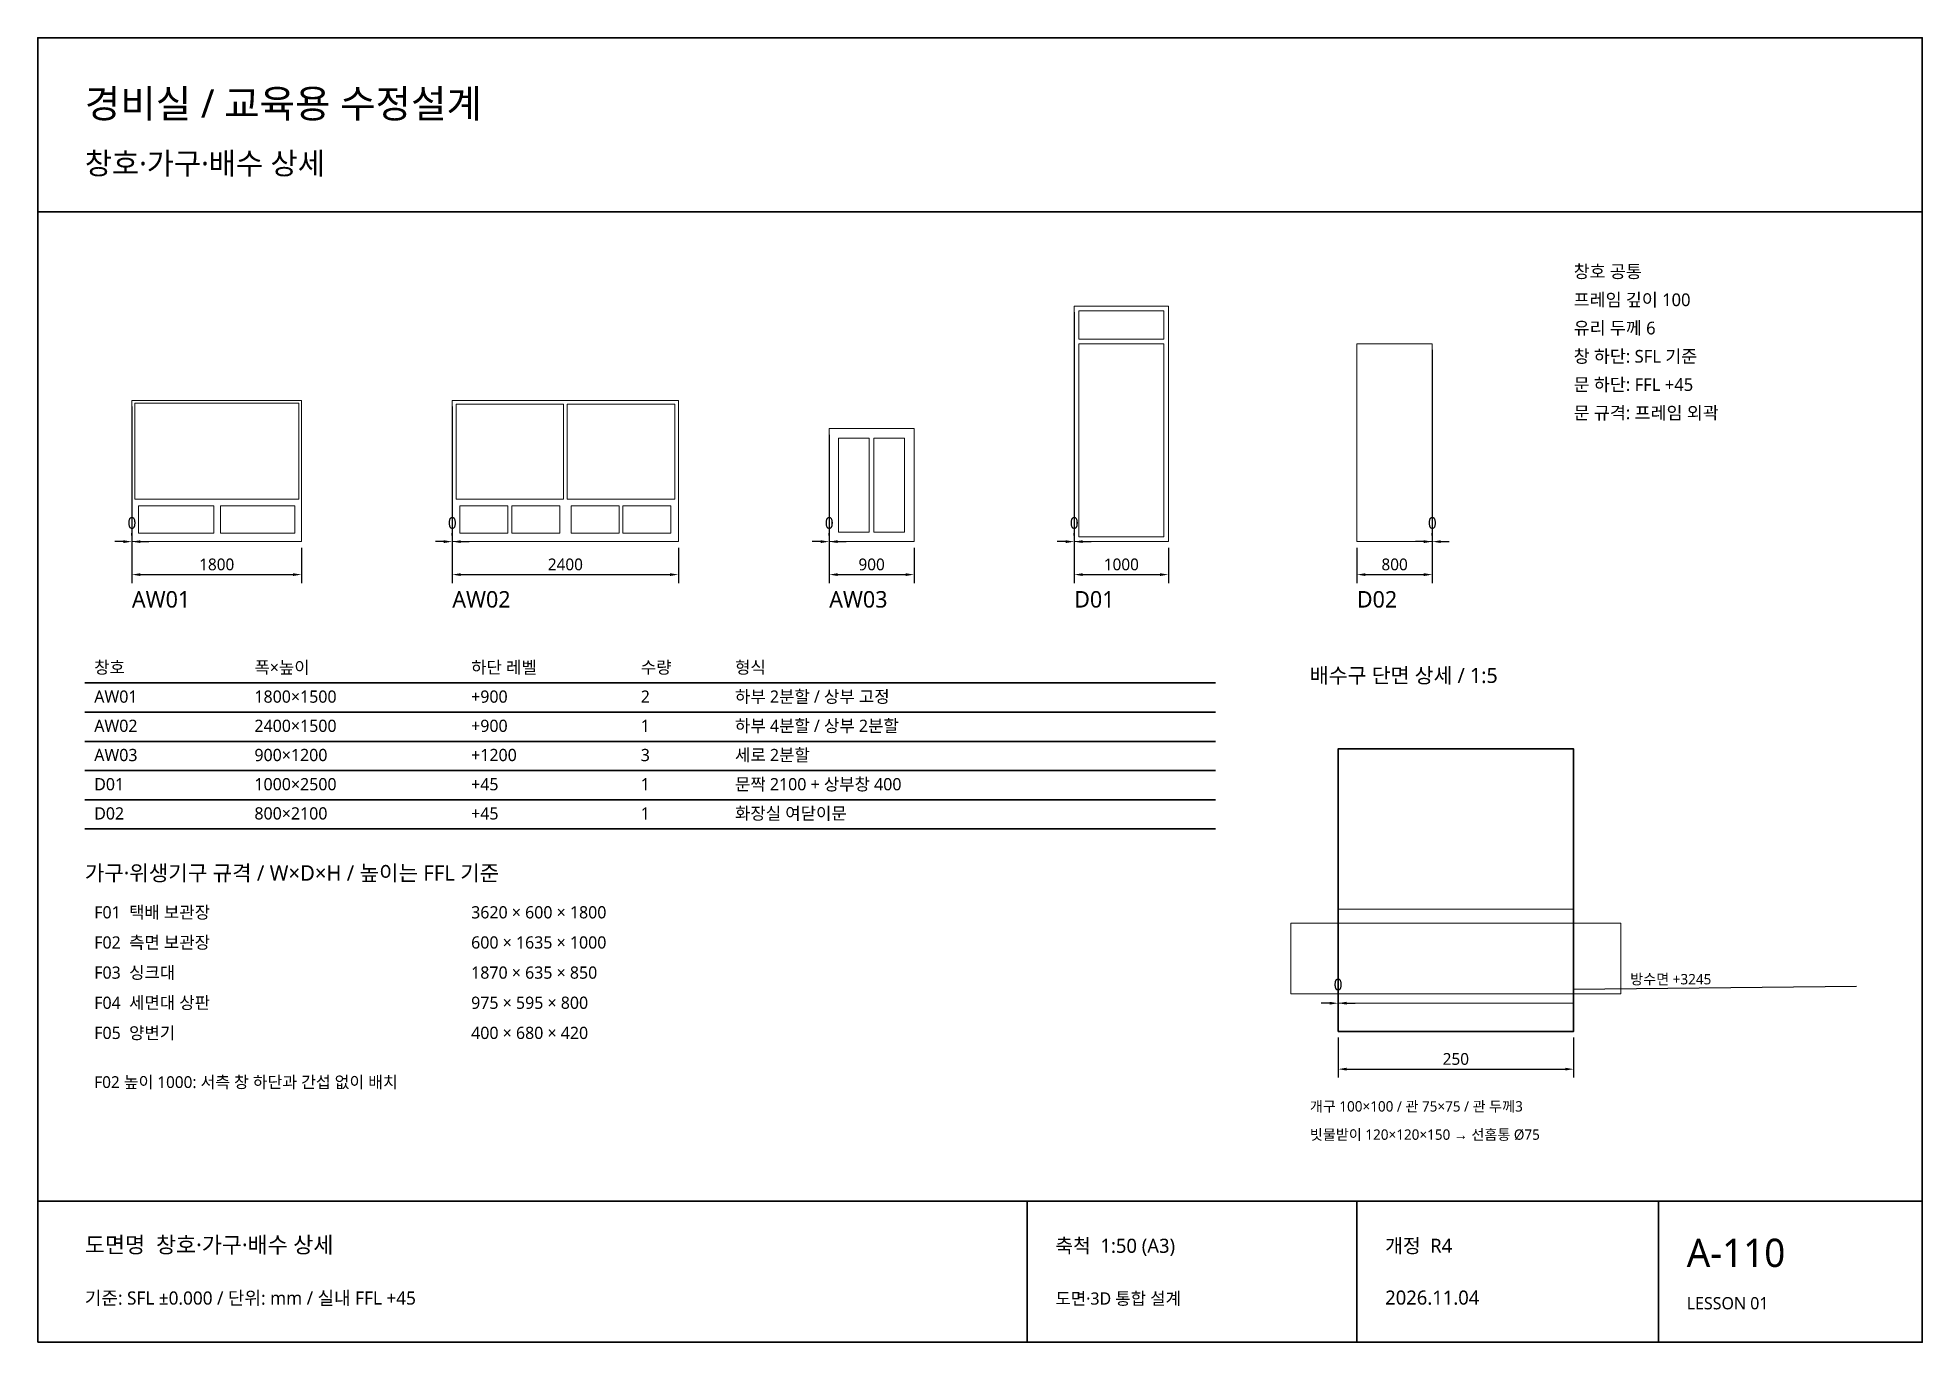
# Model space of a CAD drawing. Header units: millimetres. Extents: x 500 to 20500, y 500 to 14350.
import ezdxf

# ---------------------------------------------------------------- set-up
doc = ezdxf.new("R2010")
doc.units = ezdxf.units.MM
for name, color, linetype, lineweight in [('A-DETAIL', 7, 'Continuous', 13), ('A-FRAME', 4, 'Continuous', 18), ('A-ROOF', 7, 'Continuous', 25), ('A-WALL', 7, 'Continuous', 35), ('BORDER', 7, 'Continuous', 35), ('DIM', 8, 'Continuous', 13), ('TEXT', 7, 'Continuous', 18)]:
    doc.layers.add(name, color=color, linetype=linetype, lineweight=lineweight)
doc.styles.add('KOREAN', font='malgun.ttf')
doc.dimstyles.get("Standard").update_dxf_attribs({"dimtxt": 2.5, "dimasz": 2.5, "dimexe": 1.25, "dimexo": 0.625, "dimtad": 1, "dimcen": 2.5, "dimazin": 3, "dimtfac": 1, "dimtmove": 0, "dimatfit": 3})

msp = doc.modelspace()

# ---------------------------------------------------------------- linework, layer by layer
at = {"layer": 'A-DETAIL'}
msp.add_lwpolyline([(14300, 4100), (16800, 4100), (16800, 5100), (14300, 5100)], close=True, dxfattribs=at)
at = {"layer": 'A-FRAME'}
for points in [[(11500, 9000), (12500, 9000), (12500, 11500), (11500, 11500)], [(11550, 11450), (12450, 11450), (12450, 11150), (11550, 11150)], [(11550, 11100), (12450, 11100), (12450, 9050), (11550, 9050)], [(14500, 9000), (15300, 9000), (15300, 11100), (14500, 11100)], [(1500, 9000), (3300, 9000), (3300, 10500), (1500, 10500)], [(1530, 10470), (3270, 10470), (3270, 9450), (1530, 9450)], [(4900, 9000), (7300, 9000), (7300, 10500), (4900, 10500)], [(4940, 10460), (6080.099, 10460), (6080.099, 9450), (4940, 9450)], [(6120.099, 10460), (7260, 10460), (7260, 9450), (6120.099, 9450)], [(8900, 9000), (9800, 9000), (9800, 10200), (8900, 10200)], [(9000, 10100), (9325, 10100), (9325, 9100), (9000, 9100)], [(9375, 10100), (9700, 10100), (9700, 9100), (9375, 9100)], [(1570, 9380), (2370, 9380), (2370, 9090), (1570, 9090)], [(2440, 9380), (3230, 9380), (3230, 9090), (2440, 9090)], [(4980, 9380), (5490.05, 9380), (5490.05, 9090), (4980, 9090)], [(5530.05, 9380), (6040.099, 9380), (6040.099, 9090), (5530.05, 9090)], [(6160.099, 9380), (6670.149, 9380), (6670.149, 9090), (6160.099, 9090)], [(6710.149, 9380), (7220.198, 9380), (7220.198, 9090), (6710.149, 9090)], [(13800, 4200), (17300, 4200), (17300, 4950), (13800, 4950)]]:
    msp.add_lwpolyline(points, close=True, dxfattribs=at)
at = {"layer": 'A-ROOF'}
msp.add_line((16800, 4250), (19800, 4280), dxfattribs=at)
at = {"layer": 'A-WALL'}
msp.add_lwpolyline([(14300, 3800), (16800, 3800), (16800, 6800), (14300, 6800)], close=True, dxfattribs=at)
at = {"layer": 'BORDER'}
for p, q in [((500, 12500), (20500, 12500)), ((1000, 7500), (13000, 7500)), ((1000, 7190), (13000, 7190)), ((1000, 6880), (13000, 6880)), ((1000, 6570), (13000, 6570)), ((1000, 6260), (13000, 6260)), ((1000, 5950), (13000, 5950)), ((500, 2000), (20500, 2000)), ((11000, 500), (11000, 2000)), ((14500, 500), (14500, 2000)), ((17700, 500), (17700, 2000))]:
    msp.add_line(p, q, dxfattribs=at)
msp.add_lwpolyline([(500, 500), (20500, 500), (20500, 14350), (500, 14350)], close=True, dxfattribs=at)

# ---------------------------------------------------------------- texts
at = {"layer": 'TEXT', "style": 'KOREAN'}
for s, height, p in [('경비실 / 교육용 수정설계', 300, (1000, 13500)), ('창호·가구·배수 상세', 230, (1000, 12900)), ('창호 공통', 135, (16800, 11800)), ('프레임 깊이 100', 135, (16800, 11500)), ('유리 두께 6', 135, (16800, 11200)), ('창 하단: SFL 기준', 135, (16800, 10900)), ('문 하단: FFL +45', 135, (16800, 10600)), ('문 규격: 프레임 외곽', 135, (16800, 10300)), ('AW01', 175, (1500, 8300)), ('AW02', 175, (4900, 8300)), ('AW03', 175, (8900, 8300)), ('D01', 175, (11500, 8300)), ('D02', 175, (14500, 8300)), ('창호', 130, (1100, 7600)), ('폭×높이', 130, (2800, 7600)), ('하단 레벨', 130, (5100, 7600)), ('수량', 130, (6900, 7600)), ('형식', 130, (7900, 7600)), ('배수구 단면 상세 / 1:5', 160, (14000, 7500)), ('AW01', 130, (1100, 7290)), ('1800×1500', 130, (2800, 7290)), ('+900', 130, (5100, 7290)), ('2', 130, (6900, 7290)), ('하부 2분할 / 상부 고정', 130, (7900, 7290)), ('AW02', 130, (1100, 6980)), ('2400×1500', 130, (2800, 6980)), ('+900', 130, (5100, 6980)), ('1', 130, (6900, 6980)), ('하부 4분할 / 상부 2분할', 130, (7900, 6980)), ('AW03', 130, (1100, 6670)), ('900×1200', 130, (2800, 6670)), ('+1200', 130, (5100, 6670)), ('3', 130, (6900, 6670)), ('세로 2분할', 130, (7900, 6670)), ('D01', 130, (1100, 6360)), ('1000×2500', 130, (2800, 6360)), ('+45', 130, (5100, 6360)), ('1', 130, (6900, 6360)), ('문짝 2100 + 상부창 400', 130, (7900, 6360)), ('D02', 130, (1100, 6050)), ('800×2100', 130, (2800, 6050)), ('+45', 130, (5100, 6050)), ('1', 130, (6900, 6050)), ('화장실 여닫이문', 130, (7900, 6050)), ('가구·위생기구 규격 / W×D×H / 높이는 FFL 기준', 165, (1000, 5400)), ('F01  택배 보관장', 130, (1100, 5000)), ('3620 × 600 × 1800', 130, (5100, 5000)), ('F02  측면 보관장', 130, (1100, 4680)), ('600 × 1635 × 1000', 130, (5100, 4680)), ('F03  싱크대', 130, (1100, 4360)), ('1870 × 635 × 850', 130, (5100, 4360)), ('방수면 +3245', 110, (17400, 4300)), ('F04  세면대 상판', 130, (1100, 4040)), ('975 × 595 × 800', 130, (5100, 4040)), ('F05  양변기', 130, (1100, 3720)), ('400 × 680 × 420', 130, (5100, 3720)), ('F02 높이 1000: 서측 창 하단과 간섭 없이 배치', 125, (1100, 3200)), ('개구 100×100 / 관 75×75 / 관 두께3', 110, (14000, 2950)), ('빗물받이 120×120×150 → 선홈통 Ø75', 110, (14000, 2650)), ('도면명  창호·가구·배수 상세', 170, (1000, 1450)), ('축척  1:50 (A3)', 150, (11300, 1450)), ('개정  R4', 150, (14800, 1450)), ('A-110', 300, (18000, 1300)), ('기준: SFL ±0.000 / 단위: mm / 실내 FFL +45', 140, (1000, 900)), ('도면·3D 통합 설계', 130, (11300, 900)), ('2026.11.04', 150, (14800, 900)), ('LESSON 01', 130, (18000, 850))]:
    msp.add_text(s, height=height, dxfattribs=at).set_placement(p)

# ---------------------------------------------------------------- dimensions: what is measured, and where the dimension line sits
at = {"layer": 'DIM'}
for base, p1, p2, override in [((12850, 9000), (11500, 9000), (11500, 11500), {"dimtxt": 125, "dimasz": 90, "dimexe": 90, "dimexo": 65, "dimgap": 45, "dimtad": 1, "dimdec": 0, "dimlfac": 1, "dimtxsty": 'KOREAN', "dimclrd": 8, "dimclre": 8, "dimclrt": 7}), ((15700, 9000), (15300, 9000), (15300, 11100), {"dimtxt": 125, "dimasz": 90, "dimexe": 90, "dimexo": 65, "dimgap": 45, "dimtad": 1, "dimdec": 0, "dimlfac": 1, "dimtxsty": 'KOREAN', "dimclrd": 8, "dimclre": 8, "dimclrt": 7}), ((3650, 9000), (1500, 9000), (1500, 10500), {"dimtxt": 125, "dimasz": 90, "dimexe": 90, "dimexo": 65, "dimgap": 45, "dimtad": 1, "dimdec": 0, "dimlfac": 1, "dimtxsty": 'KOREAN', "dimclrd": 8, "dimclre": 8, "dimclrt": 7}), ((7650, 9000), (4900, 9000), (4900, 10500), {"dimtxt": 125, "dimasz": 90, "dimexe": 90, "dimexo": 65, "dimgap": 45, "dimtad": 1, "dimdec": 0, "dimlfac": 1, "dimtxsty": 'KOREAN', "dimclrd": 8, "dimclre": 8, "dimclrt": 7}), ((10150, 9000), (8900, 9000), (8900, 10200), {"dimtxt": 125, "dimasz": 90, "dimexe": 90, "dimexo": 65, "dimgap": 45, "dimtad": 1, "dimdec": 0, "dimlfac": 1, "dimtxsty": 'KOREAN', "dimclrd": 8, "dimclre": 8, "dimclrt": 7}), ((1500, 8650), (1500, 9000), (3300, 9000), {"dimtxt": 125, "dimasz": 90, "dimexe": 90, "dimexo": 65, "dimgap": 45, "dimtad": 1, "dimdec": 0, "dimlfac": 1, "dimtxsty": 'KOREAN', "dimclrd": 8, "dimclre": 8, "dimclrt": 7}), ((4900, 8650), (4900, 9000), (7300, 9000), {"dimtxt": 125, "dimasz": 90, "dimexe": 90, "dimexo": 65, "dimgap": 45, "dimtad": 1, "dimdec": 0, "dimlfac": 1, "dimtxsty": 'KOREAN', "dimclrd": 8, "dimclre": 8, "dimclrt": 7}), ((8900, 8650), (8900, 9000), (9800, 9000), {"dimtxt": 125, "dimasz": 90, "dimexe": 90, "dimexo": 65, "dimgap": 45, "dimtad": 1, "dimdec": 0, "dimlfac": 1, "dimtxsty": 'KOREAN', "dimclrd": 8, "dimclre": 8, "dimclrt": 7}), ((11500, 8650), (11500, 9000), (12500, 9000), {"dimtxt": 125, "dimasz": 90, "dimexe": 90, "dimexo": 65, "dimgap": 45, "dimtad": 1, "dimdec": 0, "dimlfac": 1, "dimtxsty": 'KOREAN', "dimclrd": 8, "dimclre": 8, "dimclrt": 7}), ((14500, 8650), (14500, 9000), (15300, 9000), {"dimtxt": 125, "dimasz": 90, "dimexe": 90, "dimexo": 65, "dimgap": 45, "dimtad": 1, "dimdec": 0, "dimlfac": 1, "dimtxsty": 'KOREAN', "dimclrd": 8, "dimclre": 8, "dimclrt": 7}), ((13400, 4100), (14300, 4100), (14300, 5100), {"dimtxt": 125, "dimasz": 90, "dimexe": 90, "dimexo": 65, "dimgap": 45, "dimtad": 1, "dimdec": 0, "dimlfac": 0.1, "dimtxsty": 'KOREAN', "dimclrd": 8, "dimclre": 8, "dimclrt": 7}), ((14300, 3400), (14300, 3800), (16800, 3800), {"dimtxt": 125, "dimasz": 90, "dimexe": 90, "dimexo": 65, "dimgap": 45, "dimtad": 1, "dimdec": 0, "dimlfac": 0.1, "dimtxsty": 'KOREAN', "dimclrd": 8, "dimclre": 8, "dimclrt": 7})]:
    msp.add_linear_dim(base=base, p1=p1, p2=p2, dimstyle='Standard', override=override, dxfattribs=at).render()

doc.saveas('drawing.dxf')
